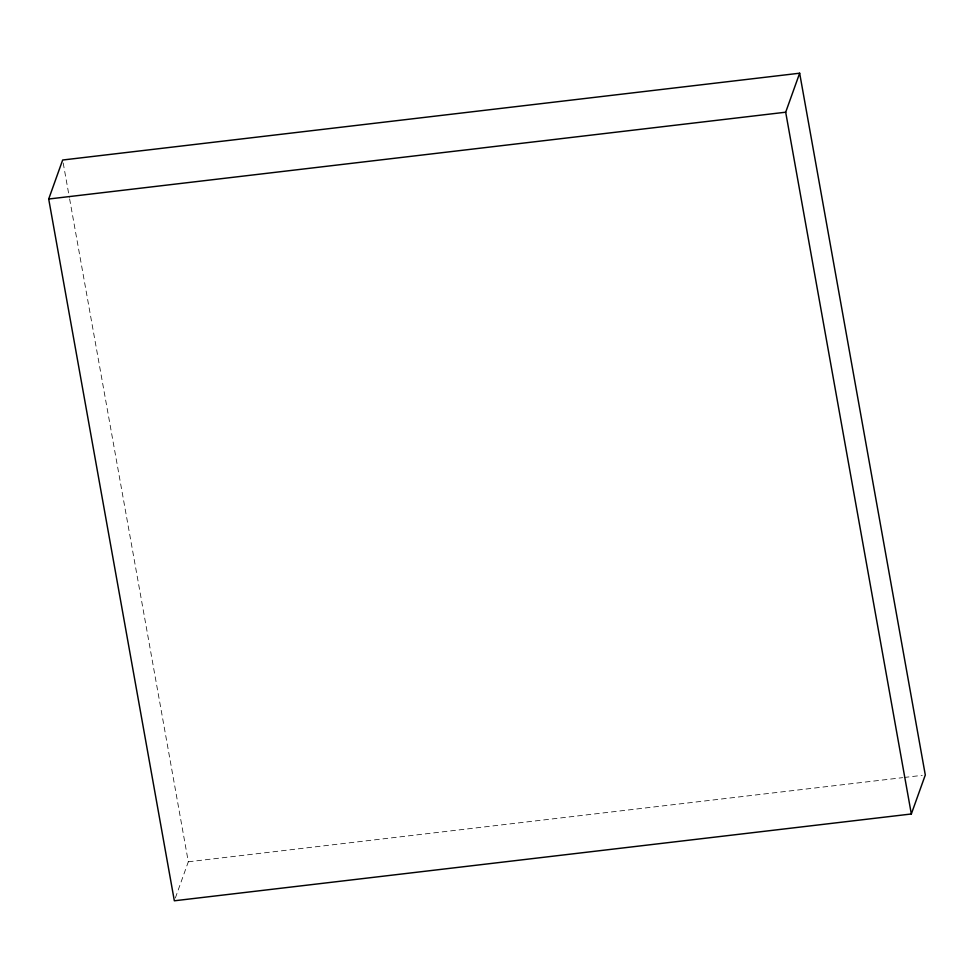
<?xml version="1.0" encoding="UTF-8"?>
<svg xmlns="http://www.w3.org/2000/svg" width="974" height="974" viewBox="0 0 974 974"><rect width="100%" height="100%" fill="white"/><g stroke="black" fill="none" stroke-linecap="round" stroke-linejoin="round"><path stroke-width="0.73" stroke-dasharray="4.87 3.65" d="M175.344 898.004L188.311 861.795L69.629 198.927M188.311 861.795L902.642 777.654M904.152 777.471L922.281 775.341M63.2 163.011L69.361 197.43"/><path stroke-width="1.46" d="M48.7 199.013L62.665 160.016L799.654 73.208L925.3 774.987L911.335 813.984L174.346 900.792L48.7 199.013L785.689 112.205L799.654 73.208M785.689 112.205L911.335 813.984"/></g></svg>
